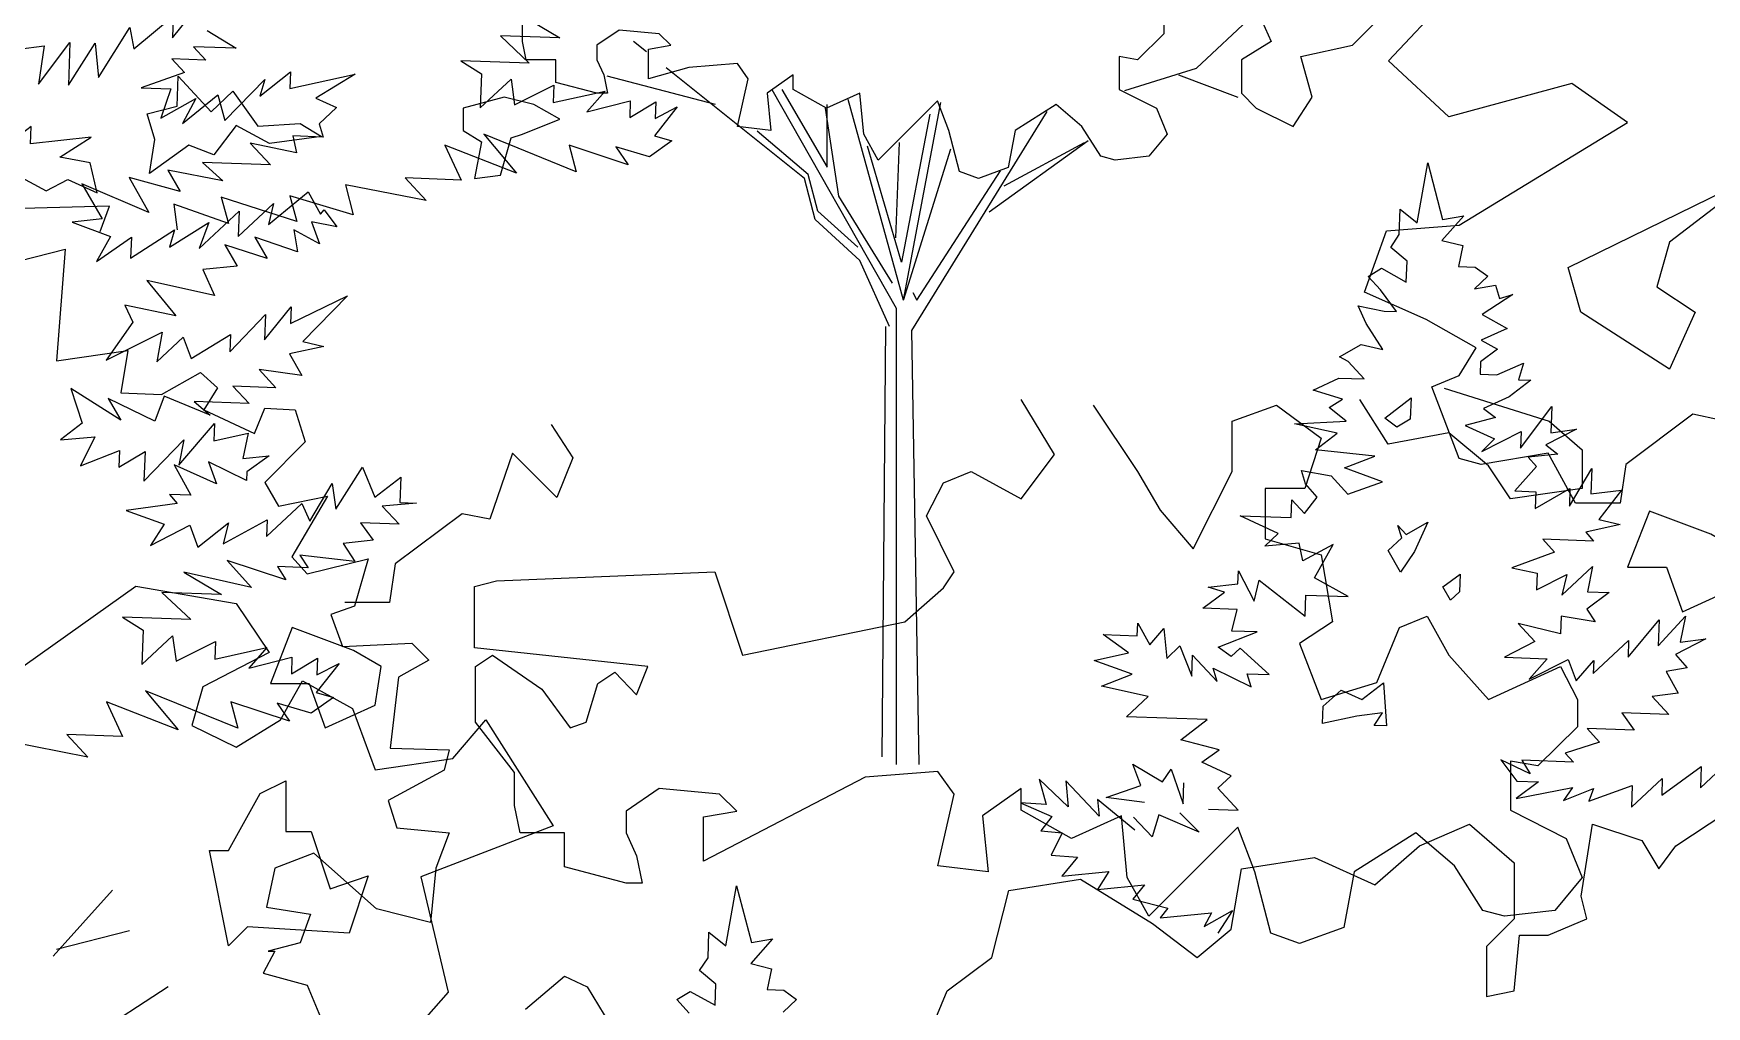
# Model space of a CAD drawing. Header units: inches. Extents: x -11 to 128, y 7 to 56.
# Drawn here: x 59.8179 to 60.286, y 22.3662 to 22.6385 of the extents above; entities that cross this region are included whole.
import ezdxf

# ---------------------------------------------------------------- set-up
doc = ezdxf.new("R2010")
doc.units = ezdxf.units.IN
doc.header["$MEASUREMENT"] = 0
doc.layers.add('CAY', color=94, linetype='Continuous')
doc.layers.add('CAY-3', color=61, linetype='Continuous')
picture_1 = doc.add_image_def('image1.jpg', size_in_pixel=(1680, 1093))

# ---------------------------------------------------------------- blocks, each defined once
blk = doc.blocks.new('A$C76451831')
at = {"layer": 'CAY'}
for p, q in [((2471.8, 2031.9), (2478.5, 2069.3)), ((2478.5, 2069.3), (2487.7, 2034.1)), ((2460.6, 2024.6), (2461.2, 2040.4)), ((2461.2, 2040.4), (2471.8, 2031.9)), ((2500.9, 2036.3), (2487.3, 2020.9)), ((2487.7, 2034.1), (2500.9, 2036.3)), ((2455.4, 2016.6), (2460.6, 2024.6)), ((2465.5, 2008.1), (2455.4, 2016.6)), ((2487.3, 2020.9), (2500.3, 2017.8)), ((2500.3, 2017.8), (2497.6, 2004.7)), ((2441.2, 1998.5), (2449.5, 2003.7)), ((2449.5, 2003.7), (2465, 1995)), ((2465, 1995), (2465.5, 2008.1)), ((2497.6, 2004.7), (2508, 2004.3)), ((2508, 2004.3), (2515.9, 1998.6)), ((2449, 1990.1), (2441.2, 1998.5)), ((2515.9, 1998.6), (2507.5, 1990.8)), ((2507.5, 1990.8), (2520.7, 1993)), ((2520.7, 1993), (2523.1, 1984.8)), ((2459, 1976.6), (2449, 1990.1)), ((2531.4, 1987.2), (2512.4, 1974.7)), ((2523.1, 1984.8), (2531.4, 1987.2)), ((2435.1, 1980.1), (2451.3, 1976.8)), ((2440.1, 1969.1), (2435.1, 1980.1)), ((2451.3, 1976.8), (2459, 1976.6)), ((2512.4, 1974.7), (2527.9, 1966)), ((2450.4, 1952.9), (2440.1, 1969.1)), ((2527.9, 1966), (2511.8, 1958.9)), ((2423.5, 1948.4), (2437, 1956)), ((2437, 1956), (2450.4, 1952.9)), ((2522, 1953.1), (2511.3, 1945.3)), ((2511.8, 1958.9), (2522, 1953.1)), ((2428.9, 1945.4), (2423.5, 1948.4)), ((2438.9, 1934.7), (2428.9, 1945.4)), ((2511.3, 1945.3), (2511.1, 1937.6)), ((2521.5, 1937.2), (2538.1, 1944.4)), ((2538.1, 1944.4), (2535, 1934)), ((2407, 1927.6), (2423.1, 1935.2)), ((2423.1, 1935.2), (2438.9, 1934.7)), ((2511.1, 1937.6), (2521.5, 1937.2)), ((2542.7, 1933.8), (2529.2, 1923.4)), ((2535, 1934), (2542.7, 1933.8)), ((2425.3, 1922), (2407, 1927.6)), ((2417, 1916.8), (2425.3, 1922)), ((2529.2, 1923.4), (2513.1, 1916.2)), ((2395.4, 1906.7), (2427.6, 1908.3)), ((2427.6, 1908.3), (2417, 1916.8)), ((2520.6, 1910.5), (2501.8, 1905.7)), ((2513.1, 1916.2), (2520.6, 1910.5)), ((2536.2, 1891.4), (2555.7, 1917.4)), ((2555.7, 1917.4), (2555.1, 1901.1)), ((2421.9, 1900.8), (2395.4, 1906.7)), ((2408.4, 1890.4), (2421.9, 1900.8)), ((2501.8, 1905.7), (2520.1, 1897.4)), ((2512.1, 1889.5), (2536.6, 1901.8)), ((2536.6, 1901.8), (2536.2, 1891.4)), ((2571.1, 1903.3), (2552.1, 1893.5)), ((2555.1, 1901.1), (2571.1, 1903.3)), ((2445.4, 1886.4), (2408.4, 1890.4)), ((2520.1, 1897.4), (2512.1, 1889.5)), ((2559.6, 1887.8), (2541, 1885.8)), ((2552.1, 1893.5), (2559.6, 1887.8)), ((2402.2, 1869.3), (2399.8, 1877.6)), ((2399.8, 1877.6), (2418.2, 1874.2)), ((2426.6, 1879.3), (2445.4, 1886.4)), ((2450.3, 1870.4), (2426.6, 1879.3)), ((2546.2, 1880.1), (2532.6, 1864.8)), ((2541, 1885.8), (2546.2, 1880.1)), ((2566.7, 1855.4), (2580.6, 1878.9)), ((2580.6, 1878.9), (2580.1, 1863.1)), ((2409.6, 1860.9), (2402.2, 1869.3)), ((2418.2, 1874.2), (2428.7, 1862.9)), ((2428.7, 1862.9), (2450.3, 1870.4)), ((2393.3, 1848.3), (2393.7, 1859.2)), ((2393.7, 1859.2), (2401.6, 1850.7)), ((2401.6, 1850.7), (2409.6, 1860.9)), ((2532.6, 1864.8), (2545.7, 1864.3)), ((2545.3, 1853.9), (2567, 1866.3)), ((2545.7, 1864.3), (2545.3, 1853.9)), ((2567, 1866.3), (2566.7, 1855.4)), ((2580.1, 1863.1), (2599.2, 1865.2)), ((2599.2, 1865.2), (2585, 1847.1)), ((2361.6, 1849.4), (2393.3, 1848.3)), ((2385.3, 1838.2), (2361.6, 1849.4)), ((2585, 1847.1), (2598.4, 1843.9)), ((2376.8, 1830.3), (2385.3, 1838.2)), ((2598.4, 1843.9), (2577, 1839.2)), ((2577, 1839.2), (2581.8, 1833.6)), ((2398.2, 1832.3), (2376.8, 1830.3)), ((2400.5, 1821.3), (2398.2, 1832.3)), ((2419.5, 1831.5), (2400.5, 1821.3)), ((2407.9, 1810.6), (2419.5, 1831.5)), ((2557.5, 1826.7), (2530.9, 1816.8)), ((2581.8, 1833.6), (2550.1, 1834.7)), ((2550.1, 1834.7), (2557.5, 1826.7)), ((2360.1, 1806.9), (2360.4, 1815)), ((2360.4, 1815), (2370.2, 1796.1)), ((2530.9, 1816.8), (2546.6, 1813.5)), ((2562, 1799.8), (2581.2, 1817.7)), ((2581.2, 1817.7), (2577.9, 1802)), ((1580.1, 1739.3), (1673.3, 1805.4)), ((1673.3, 1805.4), (1735.8, 1794.7)), ((2341.5, 1804.8), (2360.1, 1806.9)), ((2351.8, 1801.7), (2341.5, 1804.8)), ((2370.2, 1796.1), (2373.4, 1809.1)), ((2373.4, 1809.1), (2402, 1786.8)), ((2428.8, 1799), (2407.9, 1810.6)), ((2546.6, 1813.5), (2546.3, 1803.1)), ((2546.3, 1803.1), (2565.2, 1812.8)), ((2565.2, 1812.8), (2562, 1799.8)), ((1735.8, 1794.7), (1756.4, 1764.1)), ((2338.3, 1791.8), (2351.8, 1801.7)), ((2402, 1786.8), (2402.5, 1799.9)), ((2402.5, 1799.9), (2428.8, 1799)), ((2591.5, 1801.5), (2577.6, 1791.1)), ((2577.9, 1802), (2591.5, 1801.5)), ((2359.6, 1791), (2338.3, 1791.8)), ((2356.4, 1777.5), (2359.6, 1791)), ((2561.5, 1786.7), (2561.2, 1775.8)), ((2582.7, 1783.2), (2561.5, 1786.7)), ((2577.6, 1791.1), (2582.7, 1783.2)), ((2603.3, 1761.2), (2622.6, 1784.5)), ((2622.1, 1768.2), (2639, 1786.7)), ((2622.6, 1784.5), (2622.1, 1768.2)), ((2639, 1786.7), (2635.8, 1770.5)), ((2292, 1763.9), (2276.1, 1775.3)), ((2276.1, 1775.3), (2297.4, 1774.6)), ((2297.4, 1774.6), (2297.7, 1782.3)), ((2297.7, 1782.3), (2305.3, 1768.9)), ((2305.3, 1768.9), (2313.9, 1779)), ((2313.9, 1779), (2315.9, 1760.3)), ((2347.9, 1767.4), (2372.2, 1777)), ((2372.2, 1777), (2356.4, 1777.5)), ((2561.2, 1775.8), (2534.7, 1782.2)), ((2534.7, 1782.2), (2545.1, 1770.9)), ((1756.4, 1764.1), (1715.1, 1742.8)), ((2270.6, 1759.2), (2292, 1763.9)), ((2315.9, 1760.3), (2323.9, 1768.2)), ((2323.9, 1768.2), (2331.4, 1749.4)), ((2331.4, 1749.4), (2331.9, 1762.5)), ((2331.9, 1762.5), (2347.1, 1746.1)), ((2355.9, 1761.7), (2347.9, 1767.4)), ((2361.5, 1766.9), (2355.9, 1761.7)), ((2379.5, 1750.4), (2361.5, 1766.9)), ((2545.1, 1770.9), (2526.2, 1761.2)), ((2581.6, 1751.1), (2603.6, 1771.6)), ((2603.6, 1771.6), (2603.3, 1761.2)), ((2651.7, 1772.6), (2632.8, 1762.9)), ((2632.8, 1762.9), (2640.2, 1754.5)), ((2635.8, 1770.5), (2651.7, 1772.6)), ((2294.3, 1750.7), (2270.6, 1759.2)), ((2347.1, 1746.1), (2344.7, 1754.4)), ((2344.7, 1754.4), (2368.3, 1742.7)), ((2526.2, 1761.2), (2552.9, 1760.2)), ((2552.9, 1760.2), (2541.6, 1747.5)), ((2541.6, 1747.5), (2566, 1759.8)), ((2566, 1759.8), (2571, 1746.5)), ((2571, 1746.5), (2581.9, 1759.2)), ((2581.9, 1759.2), (2581.6, 1751.1)), ((2640.2, 1754.5), (2627, 1752.2)), ((2627, 1752.2), (2634.6, 1738.8)), ((1715.1, 1742.8), (1708.1, 1718.6)), ((1763.5, 1722.2), (1777.1, 1746.4)), ((1777.1, 1746.4), (1808.3, 1729.3)), ((2275, 1743.2), (2294.3, 1750.7)), ((2304.2, 1736.7), (2275, 1743.2)), ((2365.9, 1750.9), (2379.5, 1750.4)), ((2368.3, 1742.7), (2365.9, 1750.9)), ((2290.6, 1724.1), (2304.2, 1736.7)), ((2634.6, 1738.8), (2618.3, 1736.6)), ((2618.3, 1736.6), (2628.7, 1725.4)), ((1735.8, 1705.1), (1763.5, 1722.2)), ((1808.3, 1729.3), (1822.5, 1690.9)), ((1870.8, 1698), (1891.4, 1722.2)), ((1891.4, 1722.2), (1933.3, 1656.1)), ((2340.9, 1722.3), (2290.6, 1724.1)), ((2324.6, 1709.7), (2340.9, 1722.3)), ((2628.7, 1725.4), (2599.3, 1726.4)), ((2599.3, 1726.4), (2607.1, 1715.7)), ((1708.1, 1718.6), (1735.8, 1705.1)), ((2577.7, 1716.8), (2585.5, 1708.3)), ((2607.1, 1715.7), (2577.7, 1716.8)), ((2348.4, 1703.5), (2324.6, 1709.7)), ((2337.7, 1695.7), (2348.4, 1703.5)), ((2585.5, 1708.3), (2564, 1701.4)), ((2564, 1701.4), (2569.2, 1695.7)), ((1822.5, 1690.9), (1870.8, 1698)), ((2294.6, 1694.5), (2313.2, 1683.4)), ((2299.6, 1681.1), (2294.6, 1694.5)), ((2313.2, 1683.4), (2318.5, 1691.4)), ((2318.5, 1691.4), (2325.9, 1669.8)), ((2356, 1687.3), (2337.7, 1695.7)), ((2524, 1697.3), (2533.9, 1683.8)), ((2542.3, 1688.5), (2524, 1697.3)), ((2569.2, 1695.7), (2537.1, 1696.9)), ((2537.1, 1696.9), (2542.3, 1688.5)), ((2624.3, 1675.2), (2648.9, 1693)), ((2648.4, 1679.8), (2664.8, 1695.1)), ((2648.9, 1693), (2648.4, 1679.8)), ((2236.3, 1685.2), (2240.6, 1669.3)), ((2254.4, 1667.9), (2236.3, 1685.2)), ((2252.8, 1684.1), (2254.4, 1667.9)), ((2273.6, 1662), (2252.8, 1684.1)), ((2278, 1673.7), (2299.6, 1681.1)), ((2325.9, 1669.8), (2326.4, 1682.9)), ((2347.5, 1679.5), (2356, 1687.3)), ((2360.2, 1665.9), (2347.5, 1679.5)), ((2547.5, 1683.4), (2533.6, 1673)), ((2533.6, 1673), (2568.7, 1679.9)), ((2533.9, 1683.8), (2547.5, 1683.4)), ((2568.7, 1679.9), (2563, 1671.9)), ((2563, 1671.9), (2581.8, 1679.4)), ((2578.8, 1671.4), (2605.9, 1681.3)), ((2581.8, 1679.4), (2578.8, 1671.4)), ((2605.4, 1667.7), (2624.6, 1685.6)), ((2605.9, 1681.3), (2605.4, 1667.7)), ((2624.6, 1685.6), (2624.3, 1675.2)), ((2224.6, 1670.4), (2244.1, 1661.9)), ((2240.6, 1669.3), (2224.6, 1670.4)), ((2272.6, 1672.4), (2273.6, 1662)), ((2295.9, 1653.3), (2272.6, 1672.4)), ((2301.9, 1670.6), (2278, 1673.7)), ((2244.1, 1661.9), (2237.2, 1653)), ((2306.7, 1649.3), (2295.1, 1661.4)), ((2310.8, 1662.9), (2306.7, 1649.3)), ((2336, 1652.2), (2310.8, 1662.9)), ((2323.9, 1664.2), (2336, 1652.2)), ((2341.7, 1666.5), (2360.2, 1665.9)), ((2633, 1643.5), (2664.3, 1664.1)), ((1933.3, 1656.1), (1850.8, 1624.3)), ((2237.2, 1653), (2250.5, 1651.6)), ((2250.5, 1651.6), (2243.7, 1637.7)), ((2473.2, 1643.5), (2504.5, 1657)), ((2504.5, 1657), (2532.2, 1632.9)), ((2574, 1612.2), (2581.1, 1657)), ((2581.1, 1657), (2611.8, 1647)), ((2243.7, 1637.7), (2260.2, 1636.6)), ((2445.5, 1619.3), (2473.2, 1643.5)), ((2611.8, 1647), (2622.4, 1629.3)), ((2622.4, 1629.3), (2633, 1643.5)), ((2260.2, 1636.6), (2250.4, 1624.7)), ((2250.4, 1624.7), (2279.7, 1627.6)), ((2279.7, 1627.6), (2272.6, 1616.4)), ((2355.9, 1591.6), (2362.4, 1629.3)), ((2362.4, 1629.3), (2407.8, 1636.4)), ((2407.8, 1636.4), (2445.5, 1619.3)), ((2532.2, 1632.9), (2532.2, 1598.1)), ((1850.8, 1624.3), (1867.9, 1552.3)), ((2217.3, 1615.8), (2262.1, 1622.8)), ((2262.1, 1622.8), (2306.9, 1595.1)), ((2272.6, 1616.4), (2301.9, 1619.3)), ((2301.9, 1619.3), (2294.6, 1610.4)), ((2206.7, 1573.9), (2217.3, 1615.8)), ((2294.6, 1610.4), (2316.5, 1604.8)), ((2577.6, 1598.1), (2574, 1612.2)), ((2316.5, 1604.8), (2311.6, 1598.8)), ((2311.6, 1598.8), (2343.6, 1601.9)), ((2339, 1593.3), (2356.7, 1603.2)), ((2343.6, 1601.9), (2339, 1593.3)), ((2356.7, 1603.2), (2347.6, 1589.1)), ((2532.2, 1598.1), (2515.1, 1580.9)), ((2553.4, 1588), (2577.6, 1598.1)), ((2306.9, 1595.1), (2334.7, 1573.9)), ((2334.7, 1573.9), (2355.9, 1591.6)), ((2532.2, 1553.2), (2535.7, 1588)), ((2535.7, 1588), (2553.4, 1588)), ((2515.1, 1580.9), (2515.1, 1549.7)), ((2179, 1553.2), (2206.7, 1573.9)), ((1916.2, 1541.7), (1940.4, 1562.3)), ((1940.4, 1562.3), (1954.5, 1555.8)), ((1954.5, 1555.8), (1982.2, 1510.4)), ((1867.9, 1552.3), (1846.6, 1528.1)), ((2171.9, 1536.1), (2179, 1553.2)), ((2515.1, 1549.7), (2532.2, 1553.2)), ((5943, 1269.4), (5949.7, 1306.8)), ((5949.7, 1306.8), (5958.9, 1271.5)), ((5931.9, 1262.1), (5932.4, 1277.9)), ((5932.4, 1277.9), (5943, 1269.4)), ((5972.1, 1273.8), (5958.5, 1258.4)), ((5958.9, 1271.5), (5972.1, 1273.8)), ((5926.6, 1254.1), (5931.9, 1262.1)), ((5936.7, 1245.6), (5926.6, 1254.1)), ((5958.5, 1258.4), (5971.5, 1255.2)), ((5971.5, 1255.2), (5968.8, 1242.2)), ((5912.4, 1236), (5920.7, 1241.1)), ((5920.7, 1241.1), (5936.3, 1232.4)), ((5936.3, 1232.4), (5936.7, 1245.6)), ((5968.8, 1242.2), (5979.2, 1241.8)), ((5979.2, 1241.8), (5987.1, 1236.1)), ((5920.2, 1227.6), (5912.4, 1236)), ((5987.1, 1236.1), (5978.7, 1228.2)), ((2334.4, 569.5), (2369.4, 602.2)), ((1991.5, 579.5), (1983.4, 586)), ((2034.5, 546.7), (1966.9, 564.4)), ((2041.2, 539.6), (2003.7, 569.7)), ((2289.6, 555.4), (2334.4, 569.5)), ((2323, 565.2), (2360, 551.4)), ((2147.3, 419.7), (2069.9, 556)), ((2075.8, 556.2), (2104.1, 507.8)), ((2102.9, 544.4), (2111.2, 489.7)), ((2104.1, 507.8), (2104.1, 546.7)), ((2151.6, 424.8), (2117.3, 549.9)), ((2151.6, 424.8), (2175, 548.1)), ((2156.8, 405.9), (2241.3, 542.4)), ((2089.9, 500.7), (2041.2, 539.6)), ((2168.2, 540.8), (2150.5, 448.4)), ((2092.3, 503.1), (2060.4, 530.2)), ((2146.9, 463.7), (2149.3, 523.1)), ((2205.1, 479.9), (2266.8, 524.3)), ((2214.5, 496), (2264.5, 523.1)), ((2150.5, 448.4), (2129.2, 520.8)), ((2151.6, 424.8), (2181.2, 519.2)), ((2096.6, 475.1), (2089.9, 500.7)), ((2098.2, 480.3), (2092.3, 503.1)), ((2159.9, 424.8), (2212.2, 505.4)), ((2123.3, 457.8), (2098.2, 480.3)), ((2111.2, 489.7), (2144.6, 435.4)), ((2124.5, 449.6), (2096.6, 475.1)), ((2143, 408.3), (2124.5, 449.6)), ((2157.5, 429.5), (2159.9, 424.8)), ((2147.3, 135.4), (2147.3, 419.7)), ((2138.3, 140.1), (2140.6, 408.3)), ((2161.5, 135.4), (2156.8, 405.9)), ((5659.9, 134.5), (5683.5, 120.6)), ((5646.4, 121.9), (5664.3, 104.9)), ((5683.5, 120.6), (5646.4, 121.9)), ((5621.8, 106.4), (5634.7, 98.2)), ((5664.3, 104.9), (5621.8, 106.4)), ((5634.7, 98.2), (5633.9, 77)), ((5633.9, 77), (5653.1, 94.9)), ((5653.1, 94.9), (5655.3, 78.9)), ((5655.3, 78.9), (5679.7, 91.2)), ((5679.7, 91.2), (5679.3, 80.4)), ((5679.3, 80.4), (5711.8, 87.4)), ((5711.8, 87.4), (5700.4, 74.6)), ((5700.4, 74.6), (5727.4, 81.4)), ((5727.4, 81.4), (5727.1, 71)), ((5727.1, 71), (5743.3, 80.8)), ((5756.7, 77.6), (5742.5, 59.6)), ((5743.3, 80.8), (5742.9, 70.4)), ((5742.9, 70.4), (5756.7, 77.6)), ((5656.5, 36.3), (5611.8, 53.7)), ((5611.8, 53.7), (5621.9, 32)), ((5693.7, 37.2), (5636.1, 60.6)), ((5636.1, 60.6), (5656.5, 36.3)), ((5726, 41.5), (5689.3, 53.7)), ((5689.3, 53.7), (5693.7, 37.2)), ((5739.3, 46.5), (5718.3, 52.7)), ((5718.3, 52.7), (5726, 41.5)), ((5753.3, 56.5), (5739.3, 46.5)), ((5742.5, 59.6), (5753.3, 56.5)), ((5621.9, 32), (5587.1, 33.3)), ((5587.1, 33.3), (5600.2, 19.2)), ((5472.5, 21.4), (5476.9, 4.9)), ((5519.5, 6.1), (5472.5, 21.4)), ((5515.1, 22.2), (5519.5, 6.1)), ((5554.6, 10.4), (5515.1, 22.2)), ((5600.2, 19.2), (5549.8, 29.1)), ((5549.8, 29.1), (5554.6, 10.4)), ((5402.9, 15.7), (5314.9, 13.3)), ((5396.9, 0), (5402.9, 15.7)), ((5476.9, 4.9), (5442.9, 17)), ((5442.9, 17), (5445, 1))]:
    blk.add_line(p, q, dxfattribs=at)
for points in [[(2451.7, 1910.2), (2468, 1922.8), (2467.5, 1909.6), (2459.2, 1904.5)], [(2453.8, 1827.6), (2462.2, 1835.5), (2459.8, 1843.3), (2465, 1837.6), (2478.4, 1845.3), (2470.1, 1827), (2461.5, 1814.2)], [(2452.7, 1718.4), (2445, 1718.7), (2450.2, 1726.6), (2434.3, 1724.5), (2412.8, 1719.8), (2413.2, 1730.7), (2424.4, 1740.7), (2437.4, 1734.8), (2450.9, 1745.2)], [(1750.8, 1676.2), (1766.7, 1684.2), (1766.7, 1652.5), (1782.5, 1652.5), (1794.4, 1616.8), (1818.1, 1624.8), (1806.3, 1589.1), (1742.9, 1593.1), (1731.1, 1581.2), (1719.2, 1640.6), (1731.1, 1640.6)], [(2392.2, 660), (2385.5, 671.4), (2369.4, 671.4), (2369.4, 643.8), (2352.9, 632), (2336.8, 636.8), (2343.9, 609.2), (2371.4, 606.9), (2380.8, 586), (2362.3, 574.6), (2362.3, 553.8), (2371.4, 544.4), (2394.6, 533), (2406.4, 551.4), (2399.3, 576.6), (2431.5, 583.7), (2445.3, 597.4), (2422.5, 613.6), (2415.4, 636.8), (2389.8, 630.1)], [(1809, 206.5), (1770.6, 220.7), (1757.1, 185.9), (1781.3, 185.9), (1791.3, 158.2), (1822.5, 172.3), (1826.1, 196.5)], [(5431.1, 57.3), (5426.2, 73.3), (5445, 78.1), (5445.6, 96.7), (5466.2, 74.6), (5479.7, 87.3), (5495.3, 65.5), (5521.6, 67.3), (5535, 59.1), (5502.6, 54.8), (5481.7, 65.9), (5467.9, 47.8), (5452.3, 53.8), (5427.7, 36.1)], [(5395.1, 24.1), (5390.7, 42.8), (5371.8, 46.2), (5391.3, 58.7), (5353.5, 54.6), (5353.9, 65.4), (5340.4, 55), (5322.2, 66.5), (5324.3, 47.9), (5292.1, 46.3), (5326.4, 31.5), (5342.5, 36.4), (5363.4, 25.2), (5376.8, 32.4)]]:
    blk.add_lwpolyline(points, close=True, dxfattribs=at)
for points in [[(2492.6, 1796.8), (2487.9, 1805.1), (2498.6, 1812.9), (2498.2, 1802), (2492.6, 1796.8)], [(5502.7, 1696.5), (5531.2, 1703.8), (5525.9, 1634.2), (5570.2, 1640.6), (5566, 1614.2), (5591.3, 1613.1), (5615.5, 1626.8), (5626.1, 1617.3), (5617.7, 1603.6), (5649.3, 1588.9), (5655.6, 1604.7), (5674.6, 1603.6), (5680.9, 1583.6), (5655.6, 1558.3), (5664.1, 1543.5), (5694.7, 1549.8), (5672.5, 1511.9), (5682, 1501.3), (5720, 1510.8), (5711.5, 1481.3), (5696.8, 1476), (5704.1, 1456), (5747.4, 1458.1), (5757.9, 1447.5), (5738.9, 1437), (5733.7, 1392.7), (5770.6, 1391.6), (5767.4, 1379), (5732.6, 1360), (5737.9, 1343.1), (5770.6, 1340), (5762.2, 1317.8), (5759, 1284.1), (5725.2, 1292.5), (5686.2, 1327.3), (5662, 1317.8), (5656.7, 1293.6), (5684.1, 1289.3), (5677.8, 1271.4), (5657.7, 1266.1), (5662, 1266.1), (5654.6, 1252.4), (5682, 1245), (5690.4, 1225)], [(5560.7, 1304.1), (5523.8, 1263)], [(5571.3, 1278.8), (5525.9, 1267.2)], [(5595.5, 1244), (5547, 1212.3)], [(1583.9, 579.1), (1616.2, 583.4), (1612.6, 559.5), (1632.1, 585.5), (1631.2, 558.8), (1648, 585), (1649.9, 563.6), (1669.6, 594.7), (1671.9, 581.4), (1696.6, 601.9), (1696.1, 588.3), (1721.2, 619.6)], [(1717.6, 593), (1735.8, 581.9), (1709.1, 582.8), (1716.9, 574.4), (1695.7, 575.2), (1703.5, 566.7), (1676.5, 557.2), (1695, 556.6), (1688.9, 538.2), (1710.7, 550.6), (1702.4, 535), (1724.3, 552.8), (1728.8, 536.8), (1753.7, 562.3), (1750.6, 551.9), (1769.7, 567.1), (1769.3, 556.7), (1810, 565.7), (1785.4, 550.7), (1798.4, 544.8), (1787.6, 534.8), (1790, 526.5), (1771, 527.2), (1773.4, 516.7), (1744.6, 522.7), (1757.2, 509.1), (1714.7, 510.6), (1727.4, 499.2), (1693.2, 505.9), (1700.9, 492.5), (1669.1, 501.3), (1681.4, 479.5), (1639.5, 497.3), (1652.3, 475.6), (1633.6, 473.5), (1657.4, 464.5), (1648.7, 449), (1670.5, 464.1), (1670, 450.9), (1697.4, 468.6), (1694.3, 457.8), (1718.8, 473.3), (1712.8, 457.1), (1737.7, 480.3), (1737.1, 464.5), (1759.1, 485), (1755.9, 472), (1780.7, 492.4), (1788.3, 478.5), (1790.7, 481.2), (1798.5, 470.5), (1782.7, 473.7), (1787.7, 460), (1771.7, 468.7), (1773.9, 455), (1747.5, 464.1), (1755.2, 450.7), (1728.8, 459.3), (1736.5, 445.9), (1715.1, 443.9), (1722.2, 427.8), (1680, 437), (1698.2, 415), (1666.3, 421.6), (1671.3, 411), (1654.7, 387.5), (1689.7, 404.9), (1686.3, 386.4), (1702.7, 401.7), (1707.7, 388.4), (1732.3, 403.4), (1731.9, 392.6), (1754, 415.8), (1753.4, 400), (1770, 420.7), (1769.7, 410.3), (1805.2, 427.6), (1777.4, 399.1), (1790.4, 396), (1769, 391.3), (1776.7, 377.8), (1750.1, 381.5), (1760.6, 370.2), (1733.8, 371.2), (1743.9, 360.4), (1709.5, 361.6), (1719.6, 353.1), (1691, 365), (1685, 349.3), (1656.1, 363.5), (1663.8, 350.1), (1632.7, 369.7), (1639.7, 348.2), (1626.2, 337.8), (1647.6, 339.7), (1638.8, 321.5), (1663.1, 331), (1662.7, 320.6), (1679, 330.5), (1678.3, 311.9), (1703.2, 337.8), (1700, 322), (1722.2, 348), (1721.8, 337.1), (1743.2, 341.8), (1740, 326.1), (1756.3, 327.8), (1742.4, 317.8), (1742.2, 312.4), (1718.6, 324.1), (1723.6, 310.3), (1697.2, 322.1), (1707.5, 303.2), (1694.3, 303.7), (1699.1, 298), (1667.2, 293.7), (1691, 285.2), (1682.3, 271.9), (1706.8, 284.6), (1711.8, 270.9), (1730.9, 286.1), (1727.7, 273), (1755, 287.9), (1754.6, 277.5), (1776.6, 298.1), (1781.7, 287), (1795.6, 310.5), (1797.8, 294.6), (1814.6, 320.8), (1822.1, 301.9), (1838.4, 314.5), (1837.8, 298.6), (1848.2, 298.3), (1826.8, 296.3), (1837.3, 285.1), (1813.3, 285.9), (1821.1, 275.2), (1802.5, 273.1), (1809.8, 262), (1775.5, 265.9), (1780.6, 258), (1761.6, 258.7), (1766.8, 250.4), (1730.1, 262.5), (1745.3, 245.7), (1703.1, 255.3), (1726.6, 241.3), (1689.5, 242.6), (1707.5, 225.7), (1664.9, 227.2), (1677.8, 219), (1677, 197.7), (1696.2, 215.6), (1698.4, 199.7), (1722.9, 212), (1722.5, 201.1), (1754.9, 208.2), (1743.6, 195.4), (1770.5, 202.2), (1770.2, 191.8), (1786.4, 201.6), (1786, 191.2), (1799.9, 198.4), (1785.6, 180.3), (1796.4, 177.2), (1782.5, 167.3), (1761.4, 173.5), (1769.1, 162.3), (1732.4, 174.5), (1736.8, 158), (1679.2, 181.3), (1699.6, 157), (1654.9, 174.5), (1665, 152.8), (1630.2, 154), (1643.3, 140), (1592.9, 149.9)], [(2314, 602.2), (2314, 590.8), (2297.5, 574.6), (2286.1, 576.6), (2286.1, 556.2), (2309.3, 544.4), (2316, 528.2), (2304.6, 514.5), (2283.7, 512.1), (2274.7, 514.5), (2262.9, 533), (2246.8, 546.7), (2221.2, 530.6), (2216.9, 507.4), (2198.4, 500.7), (2186.6, 505), (2179.9, 530.6), (2172.9, 549.1), (2156.8, 533), (2135.9, 512.1), (2126.9, 528.2), (2124.5, 553.8), (2103.7, 544.4), (2082.9, 556.2), (2082.9, 565.2), (2066.7, 553.8), (2069.1, 530.6), (2048.3, 533), (2054.9, 562.8), (2048.3, 572.3), (2018, 569.9), (1992.8, 562.8), (1992.8, 581.3), (2006.6, 583.7), (1999.5, 590.8), (1974.4, 593.1), (1960.6, 583.7), (1960.6, 574.6), (1964.9, 565.2), (1967.3, 553.8), (1960.6, 553.8), (1935.1, 560.5), (1935.1, 574.6), (1916.6, 574.6), (1914.2, 586), (1914.2, 599.8)]]:
    blk.add_lwpolyline(points, dxfattribs=at)
at = {"layer": 'CAY-3'}
for p, q in [((2453.9, 573.9), (2509.3, 632.9)), ((2491.6, 539.1), (2453.9, 573.9)), ((2568.3, 559.8), (2491.6, 539.1)), ((2603, 535.6), (2568.3, 559.8)), ((2498.1, 471.6), (2603, 535.6)), ((2452.7, 468.1), (2498.1, 471.6)), ((2439.1, 429.8), (2452.7, 468.1)), ((2477.5, 412.7), (2439.1, 429.8)), ((2508.7, 395), (2477.5, 412.7)), ((2498.1, 377.9), (2508.7, 395)), ((2481, 370.8), (2498.1, 377.9)), ((2498.1, 326), (2481, 370.8)), ((2488.6, 369.9), (2554, 349.3)), ((2245.7, 328.6), (2225, 362.9)), ((2269.8, 359.3), (2297.6, 318)), ((2356.5, 349.3), (2384.2, 359.3)), ((2384.2, 359.3), (2411.9, 338.7)), ((2453.8, 335.1), (2436.1, 362.9)), ((1932.1, 347.2), (1945.6, 326.5)), ((2356.5, 318), (2356.5, 349.3)), ((2554, 349.3), (2574.7, 331.6)), ((2643.7, 353.7), (2601.9, 322.4)), ((2660.8, 350.1), (2643.7, 353.7)), ((2411.9, 338.7), (2401.9, 307.4)), ((2491.5, 342.2), (2453.8, 335.1)), ((2516.3, 321.6), (2491.5, 342.2)), ((1908, 329.4), (1893.8, 288.2)), ((1917.9, 319.4), (1908, 329.4)), ((1945.6, 326.5), (1935.6, 301.8)), ((2225, 300.9), (2245.7, 328.6)), ((2511.7, 322.4), (2498.1, 326)), ((2553.5, 329.5), (2511.7, 322.4)), ((2570.6, 298.2), (2553.5, 329.5)), ((2574.7, 331.6), (2574.7, 307.4)), ((1935.6, 301.8), (1917.9, 319.4)), ((2176.7, 310.9), (2193.8, 318)), ((2193.8, 318), (2225, 300.9)), ((2297.6, 318), (2311.7, 293.8)), ((2332.3, 269.7), (2356.5, 318)), ((2529.9, 300.9), (2516.3, 321.6)), ((2601.9, 322.4), (2598.3, 298.2)), ((2166.1, 290.3), (2176.7, 310.9)), ((2377.2, 307.4), (2377.2, 276.1)), ((2401.9, 307.4), (2377.2, 307.4)), ((2574.7, 307.4), (2529.9, 300.9)), ((2311.7, 293.8), (2332.3, 269.7)), ((2598.3, 298.2), (2570.6, 298.2)), ((1876.7, 291.7), (1834.8, 260.5)), ((1893.8, 288.2), (1876.7, 291.7)), ((2183.2, 255.5), (2166.1, 290.3)), ((2377.2, 276.1), (2411.9, 266.1)), ((2411.9, 266.1), (2419, 224.2)), ((1834.8, 260.5), (1831.3, 236.3)), ((1898, 249.9), (2034.2, 255.5)), ((2034.2, 255.5), (2051.3, 203.6)), ((2176.7, 245.5), (2183.2, 255.5)), ((1884.4, 246.4), (1898, 249.9)), ((1884.4, 208.1), (1884.4, 246.4)), ((2152.5, 224.2), (2176.7, 245.5)), ((1831.3, 236.3), (1803.5, 236.3)), ((2051.3, 203.6), (2152.5, 224.2)), ((2419, 224.2), (2398.4, 210.7)), ((2446.7, 186.5), (2460.9, 220.7)), ((2460.9, 220.7), (2478, 227.8)), ((2478, 227.8), (2491.5, 203.6)), ((2398.4, 210.7), (2411.9, 175.9)), ((1992.3, 196.5), (1884.4, 208.1)), ((1885, 196.5), (1895.6, 203.6)), ((1895.6, 203.6), (1926.3, 182.3)), ((2491.5, 203.6), (2516.3, 175.9)), ((1885, 161.7), (1885, 196.5)), ((1961.1, 185.9), (1971.7, 193)), ((1971.7, 193), (1985.3, 178.8)), ((1985.3, 178.8), (1992.3, 196.5)), ((2516.3, 175.9), (2561.1, 196.5)), ((2561.1, 196.5), (2571.7, 175.9)), ((1926.3, 182.3), (1944, 158.2)), ((1954, 161.7), (1961.1, 185.9)), ((2411.9, 175.9), (2446.7, 186.5)), ((2571.7, 175.9), (2571.7, 158.8)), ((1909.2, 130.4), (1885, 161.7)), ((1944, 158.2), (1954, 161.7)), ((2571.7, 158.8), (2547, 134.6)), ((2529.9, 137.5), (2529.9, 106.9)), ((2547, 134.6), (2529.9, 137.5)), ((1909.2, 109.8), (1909.2, 130.4)), ((2127.7, 127.5), (2027.1, 75)), ((2173.1, 131), (2127.7, 127.5)), ((2183.2, 116.9), (2173.1, 131)), ((1999.4, 120.4), (1978.8, 106.3)), ((2037.1, 116.9), (1999.4, 120.4)), ((2047.8, 106.3), (2037.1, 116.9)), ((2173.1, 72.1), (2183.2, 116.9)), ((2225, 120.4), (2200.9, 103.3)), ((2225, 106.9), (2225, 120.4)), ((1912.7, 92.7), (1909.2, 109.8)), ((1978.8, 106.3), (1978.8, 92.7)), ((2027.1, 102.7), (2047.8, 106.3)), ((2256.3, 89.2), (2225, 106.9)), ((2529.9, 106.9), (2564.7, 89.2)), ((2027.1, 75), (2027.1, 102.7)), ((2200.9, 103.3), (2204.4, 68.5)), ((2287.5, 103.3), (2256.3, 89.2)), ((2291.1, 65), (2287.5, 103.3)), ((2360.1, 96.2), (2335.9, 72.1)), ((2370.7, 68.5), (2360.1, 96.2)), ((1940.4, 92.7), (1912.7, 92.7)), ((1940.4, 71.5), (1940.4, 92.7)), ((1978.8, 92.7), (1985.3, 78.5)), ((2470.9, 92.7), (2432.6, 68.5)), ((2495.1, 72.1), (2470.9, 92.7)), ((2564.7, 89.2), (2574.7, 65)), ((1985.3, 78.5), (1988.8, 61.4)), ((1978.8, 61.4), (1940.4, 71.5)), ((2204.4, 68.5), (2173.1, 72.1)), ((2304.6, 40.8), (2291.1, 65)), ((2335.9, 72.1), (2304.6, 40.8)), ((2380.7, 30.2), (2370.7, 68.5)), ((2432.6, 68.5), (2426.1, 33.7)), ((2512.8, 44.3), (2495.1, 72.1)), ((2574.7, 65), (2557.6, 44.3)), ((1988.8, 61.4), (1978.8, 61.4)), ((2526.3, 40.8), (2512.8, 44.3)), ((2557.6, 44.3), (2526.3, 40.8)), ((2426.1, 33.7), (2398.4, 23.7)), ((2398.4, 23.7), (2380.7, 30.2))]:
    blk.add_line(p, q, dxfattribs=at)
for points in [[(1921.3, 546.7), (1902.8, 551.4), (1877.3, 544.4), (1877.3, 530.6), (1888.7, 523.5), (1884.3, 500.7), (1900.5, 502.7), (1907.1, 525.9), (1914.2, 528.2), (1937.4, 537.7)], [(2573.8, 417.4), (2565.9, 445.1), (2684, 503), (2629.2, 460.9), (2621.3, 433.2), (2645.1, 417.4), (2629.2, 381.7)], [(2654.9, 279), (2616.6, 293.2), (2603, 258.3), (2627.2, 258.3), (2637.2, 230.6), (2668.5, 244.8), (2672, 269)]]:
    blk.add_lwpolyline(points, close=True, dxfattribs=at)

msp = doc.modelspace()

# ---------------------------------------------------------------- block references
at = {"layer": 'CAY', "xscale": 0.0004489089019145984, "yscale": 0.0004489089019145984, "zscale": 0.0004489089019145984}
for p in [(57.4138, 22.58311), (59.0954, 22.37316), (57.34374, 21.8133), (59.0954, 21.67334)]:
    msp.add_blockref('A$C76451831', p, dxfattribs=at)

# ---------------------------------------------------------------- pictures from other files: only their frames are drawn
image = msp.add_image(picture_1, insert=(12.49661, 7.37723), size_in_units=(74.4025, 48.40591))
image.dxf.flags = 6

doc.saveas('drawing.dxf')
